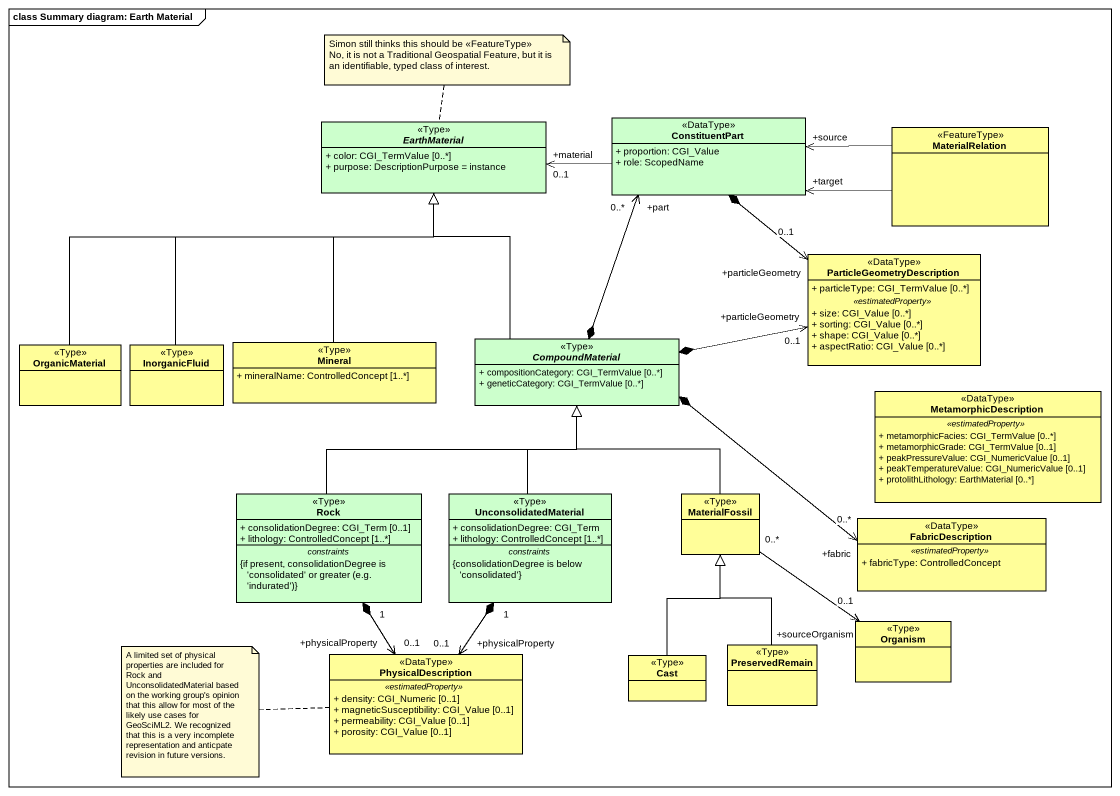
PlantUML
@startuml
mainframe class Summary diagram: Earth Material
hide circle
hide empty members
skinparam classAttributeIconSize 0
abstract class EarthMaterial <<Type>> #CCFFCC {
  + color: CGI_TermValue [0..*]
  + purpose: DescriptionPurpose = instance
}
class ConstituentPart <<DataType>> #CCFFCC {
  + proportion: CGI_Value
  + role: ScopedName
}
class MaterialRelation <<FeatureType>> #FFFE99
class ParticleGeometryDescription <<DataType>> #FFFE99 {
  + particleType: CGI_TermValue [0..*]
  .. <<estimatedProperty>> ..
  + size: CGI_Value [0..*]
  + sorting: CGI_Value [0..*]
  + shape: CGI_Value [0..*]
  + aspectRatio: CGI_Value [0..*]
}
class OrganicMaterial <<Type>> #FFFE99
class InorganicFluid <<Type>> #FFFE99
class Mineral <<Type>> #FFFE99 {
  + mineralName: ControlledConcept [1..*]
}
abstract class CompoundMaterial <<Type>> #CCFFCC {
  + compositionCategory: CGI_TermValue [0..*]
  + geneticCategory: CGI_TermValue [0..*]
}
class MetamorphicDescription <<DataType>> #FFFE99 {
  .. <<estimatedProperty>> ..
  + metamorphicFacies: CGI_TermValue [0..*]
  + metamorphicGrade: CGI_TermValue [0..1]
  + peakPressureValue: CGI_NumericValue [0..1]
  + peakTemperatureValue: CGI_NumericValue [0..1]
  + protolithLithology: EarthMaterial [0..*]
}
class Rock <<Type>> #CCFFCC {
  + consolidationDegree: CGI_Term [0..1]
  + lithology: ControlledConcept [1..*]
  -- constraints --
  {field} {if present, consolidationDegree is 'consolidated' or greater (e.g. 'indurated')}
}
class UnconsolidatedMaterial <<Type>> #CCFFCC {
  + consolidationDegree: CGI_Term
  + lithology: ControlledConcept [1..*]
  -- constraints --
  {consolidationDegree is below 'consolidated'}
}
class MaterialFossil <<Type>> #FFFE99
class FabricDescription <<DataType>> #FFFE99 {
  .. <<estimatedProperty>> ..
  + fabricType: ControlledConcept
}
class Organism <<Type>> #FFFE99
class PhysicalDescription <<DataType>> #FFFE99 {
  .. <<estimatedProperty>> ..
  + density: CGI_Numeric [0..1]
  + magneticSusceptibility: CGI_Value [0..1]
  + permeability: CGI_Value [0..1]
  + porosity: CGI_Value [0..1]
}
class Cast <<Type>> #FFFE99
class PreservedRemain <<Type>> #FFFE99
ConstituentPart -left-> "+material\n0..1" EarthMaterial
ConstituentPart *--> "+particleGeometry\n0..1" ParticleGeometryDescription
MaterialRelation -left-> "+source" ConstituentPart
MaterialRelation -left-> "+target" ConstituentPart
OrganicMaterial -right-|> EarthMaterial
InorganicFluid -up-|> EarthMaterial
Mineral -up-|> EarthMaterial
CompoundMaterial -up-|> EarthMaterial
CompoundMaterial *-up-> "+part\n0..*" ConstituentPart
CompoundMaterial *-right-> "+particleGeometry\n0..1" ParticleGeometryDescription
CompoundMaterial *-right-> "+fabric\n0..*" FabricDescription
Rock -up-|> CompoundMaterial
Rock "1" *--> "+physicalProperty\n0..1" PhysicalDescription
UnconsolidatedMaterial -up-|> CompoundMaterial
UnconsolidatedMaterial "1" *--> "+physicalProperty\n0..1" PhysicalDescription
MaterialFossil -up-|> CompoundMaterial
MaterialFossil "0..*" --> "+sourceOrganism\n0..1" Organism
Cast -up-|> MaterialFossil
PreservedRemain -up-|> MaterialFossil
note top of EarthMaterial
  Simon still thinks this should be <<FeatureType>>
  No, it is not a Traditional Geospatial Feature, but it is an identifiable, typed class of interest.
end note
note left of PhysicalDescription : A limited set of physical properties are included for Rock and UnconsolidatedMaterial based on the working group's opinion that this allow for most of the likely use cases for GeoSciML2. We recognized that this is a very incomplete representation and anticpate revision in future versions.
@enduml
